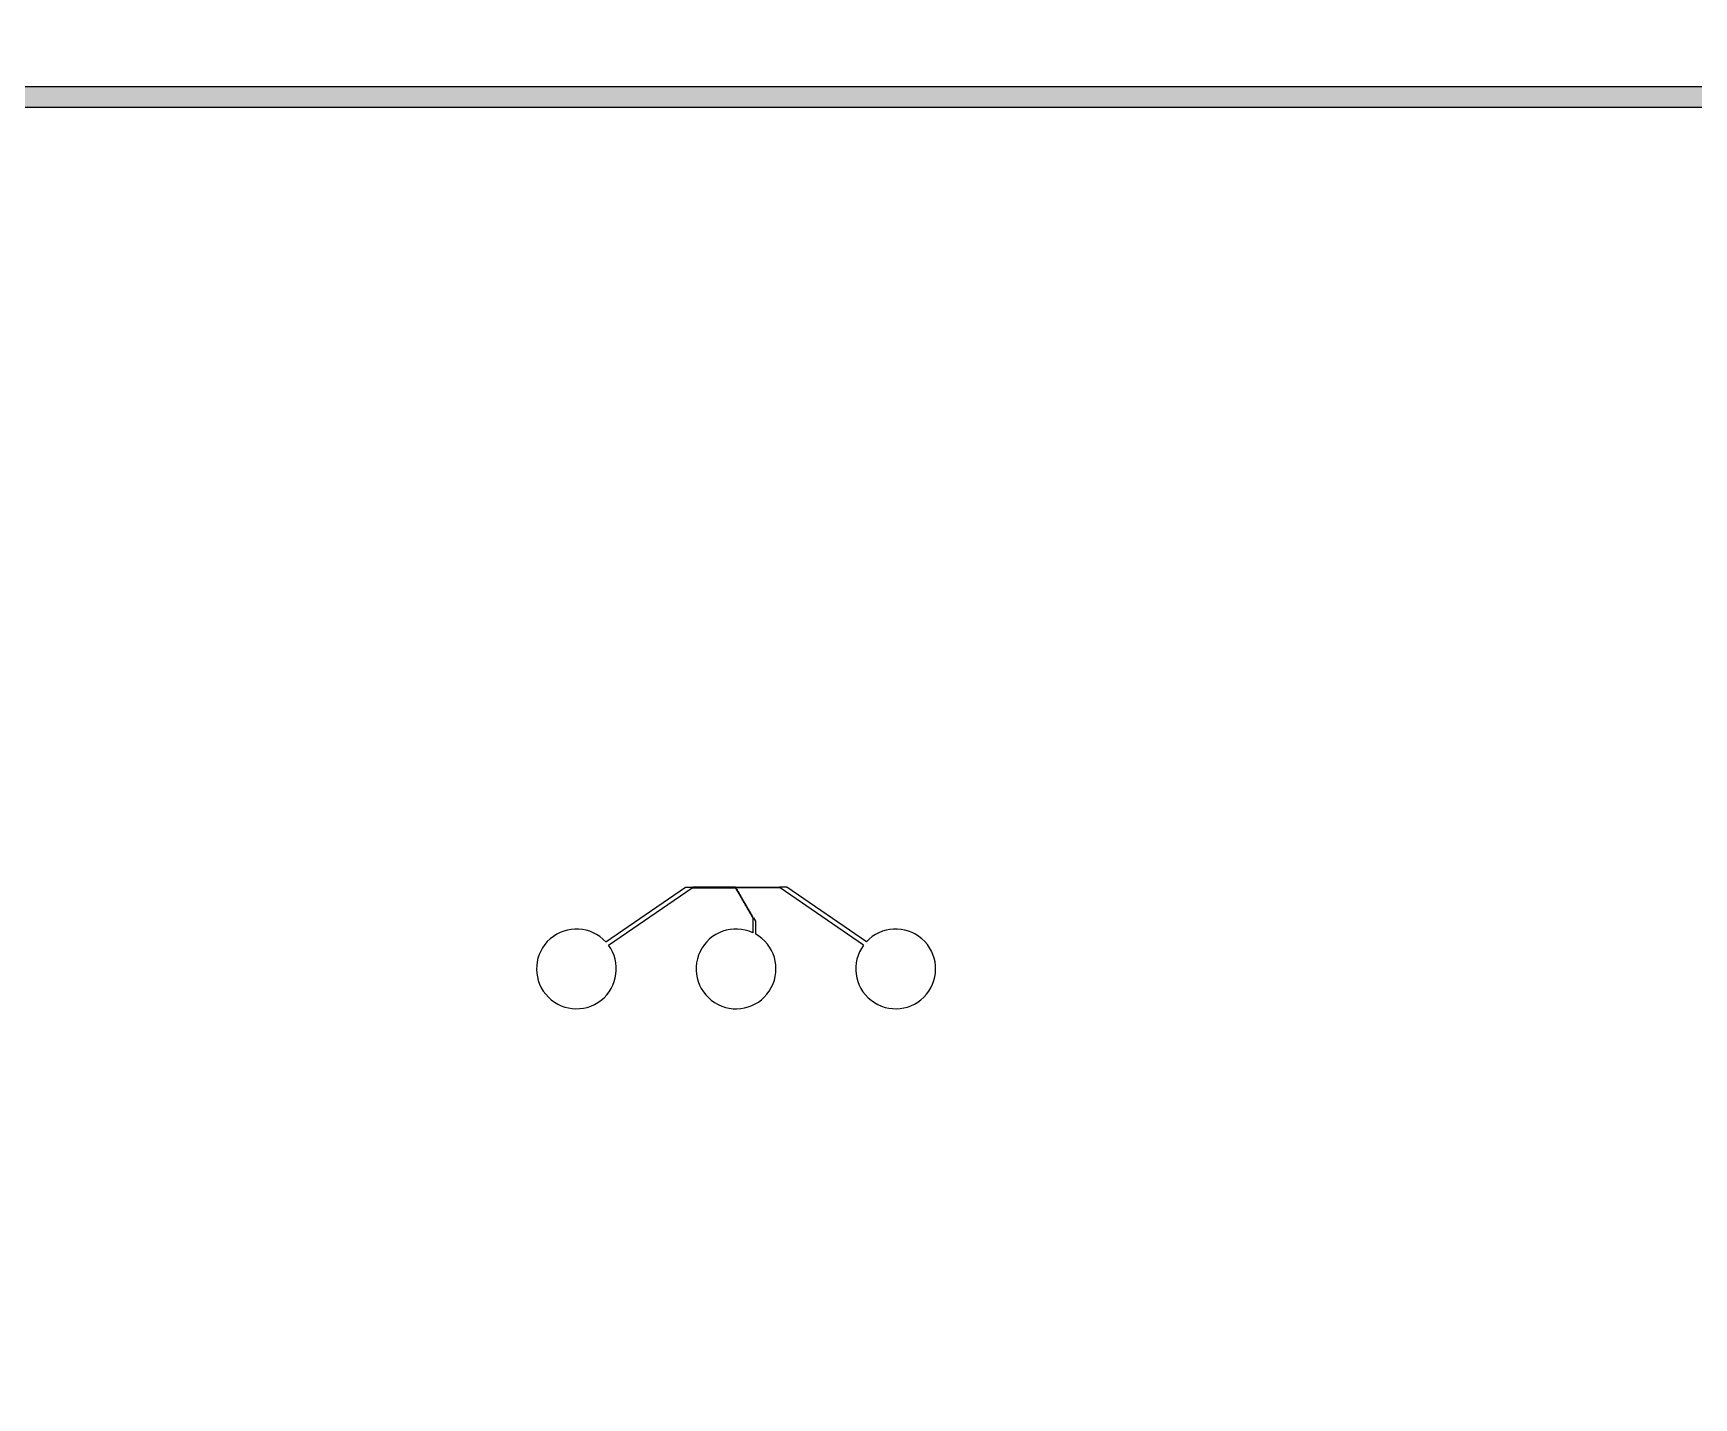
# Model space of a CAD drawing. Header units: inches. Extents: x 0 to 114300, y 0 to 114300.
# Drawn here: x 49244 to 57150, y 35729 to 42227 of the extents above; entities that cross this region are included whole.
import ezdxf

# ---------------------------------------------------------------- set-up
doc = ezdxf.new("R2010")
doc.units = ezdxf.units.IN
doc.header["$MEASUREMENT"] = 0

# ---------------------------------------------------------------- blocks, each defined once
blk = doc.blocks.new('*U73')
for p, q in [((-620.2, 144.6), (-241.5, 404.8)), ((-607.4, 129.2), (-209.5, 401.8)), ((-241.5, 404.8), (-206.5, 404.8)), ((-209.5, 401.8), (-206.5, 401.8)), ((-206.5, 401.8), (-206.5, 404.8)), ((206.5, 401.8), (206.5, 404.8)), ((241.5, 404.8), (206.5, 404.8)), ((209.5, 401.8), (206.5, 401.8)), ((607.4, 129.2), (209.5, 401.8)), ((620.2, 144.6), (241.5, 404.8)), ((80, 257.8), (82.5, 259.3)), ((80, 257.8), (80, 188.4)), ((82.5, 259.3), (92, 242.9)), ((92, 242.9), (92, 182.2))]:
    blk.add_line(p, q)
for points in [[(-202.5, 401.8), (-202.5, 404.8), (-205.5, 404.8), (-205.5, 401.8)], [(-198.5, 401.8), (-198.5, 404.8), (-201.5, 404.8), (-201.5, 401.8)], [(-194.5, 401.8), (-194.5, 404.8), (-197.5, 404.8), (-197.5, 401.8)], [(-190.5, 401.8), (-190.5, 404.8), (-193.5, 404.8), (-193.5, 401.8)], [(-186.5, 401.8), (-186.5, 404.8), (-189.5, 404.8), (-189.5, 401.8)], [(-182.5, 401.8), (-182.5, 404.8), (-185.5, 404.8), (-185.5, 401.8)], [(-178.5, 401.8), (-178.5, 404.8), (-181.5, 404.8), (-181.5, 401.8)], [(-174.5, 401.8), (-174.5, 404.8), (-177.5, 404.8), (-177.5, 401.8)], [(-170.5, 401.8), (-170.5, 404.8), (-173.5, 404.8), (-173.5, 401.8)], [(-166.5, 401.8), (-166.5, 404.8), (-169.5, 404.8), (-169.5, 401.8)], [(-162.5, 401.8), (-162.5, 404.8), (-165.5, 404.8), (-165.5, 401.8)], [(-158.5, 401.8), (-158.5, 404.8), (-161.5, 404.8), (-161.5, 401.8)], [(-154.5, 401.8), (-154.5, 404.8), (-157.5, 404.8), (-157.5, 401.8)], [(-150.5, 401.8), (-150.5, 404.8), (-153.5, 404.8), (-153.5, 401.8)], [(-146.5, 401.8), (-146.5, 404.8), (-149.5, 404.8), (-149.5, 401.8)], [(-142.5, 401.8), (-142.5, 404.8), (-145.5, 404.8), (-145.5, 401.8)], [(-138.5, 401.8), (-138.5, 404.8), (-141.5, 404.8), (-141.5, 401.8)], [(-134.5, 401.8), (-134.5, 404.8), (-137.5, 404.8), (-137.5, 401.8)], [(-130.5, 401.8), (-130.5, 404.8), (-133.5, 404.8), (-133.5, 401.8)], [(-126.5, 401.8), (-126.5, 404.8), (-129.5, 404.8), (-129.5, 401.8)], [(-122.5, 401.8), (-122.5, 404.8), (-125.5, 404.8), (-125.5, 401.8)], [(-118.5, 401.8), (-118.5, 404.8), (-121.5, 404.8), (-121.5, 401.8)], [(-114.5, 401.8), (-114.5, 404.8), (-117.5, 404.8), (-117.5, 401.8)], [(-110.5, 401.8), (-110.5, 404.8), (-113.5, 404.8), (-113.5, 401.8)], [(-106.5, 401.8), (-106.5, 404.8), (-109.5, 404.8), (-109.5, 401.8)], [(-102.5, 401.8), (-102.5, 404.8), (-105.5, 404.8), (-105.5, 401.8)], [(-98.5, 401.8), (-98.5, 404.8), (-101.5, 404.8), (-101.5, 401.8)], [(-94.5, 401.8), (-94.5, 404.8), (-97.5, 404.8), (-97.5, 401.8)], [(-90.5, 401.8), (-90.5, 404.8), (-93.5, 404.8), (-93.5, 401.8)], [(-86.5, 401.8), (-86.5, 404.8), (-89.5, 404.8), (-89.5, 401.8)], [(-82.5, 401.8), (-82.5, 404.8), (-85.5, 404.8), (-85.5, 401.8)], [(-78.5, 401.8), (-78.5, 404.8), (-81.5, 404.8), (-81.5, 401.8)], [(-74.5, 401.8), (-74.5, 404.8), (-77.5, 404.8), (-77.5, 401.8)], [(-70.5, 401.8), (-70.5, 404.8), (-73.5, 404.8), (-73.5, 401.8)], [(-66.5, 401.8), (-66.5, 404.8), (-69.5, 404.8), (-69.5, 401.8)], [(-62.5, 401.8), (-62.5, 404.8), (-65.5, 404.8), (-65.5, 401.8)], [(-58.5, 401.8), (-58.5, 404.8), (-61.5, 404.8), (-61.5, 401.8)], [(-54.5, 401.8), (-54.5, 404.8), (-57.5, 404.8), (-57.5, 401.8)], [(-50.5, 401.8), (-50.5, 404.8), (-53.5, 404.8), (-53.5, 401.8)], [(-46.5, 401.8), (-46.5, 404.8), (-49.5, 404.8), (-49.5, 401.8)], [(-42.5, 401.8), (-42.5, 404.8), (-45.5, 404.8), (-45.5, 401.8)], [(-38.5, 401.8), (-38.5, 404.8), (-41.5, 404.8), (-41.5, 401.8)], [(-34.5, 401.8), (-34.5, 404.8), (-37.5, 404.8), (-37.5, 401.8)], [(-30.5, 401.8), (-30.5, 404.8), (-33.5, 404.8), (-33.5, 401.8)], [(-26.5, 401.8), (-26.5, 404.8), (-29.5, 404.8), (-29.5, 401.8)], [(-22.5, 401.8), (-22.5, 404.8), (-25.5, 404.8), (-25.5, 401.8)], [(-18.5, 401.8), (-18.5, 404.8), (-21.5, 404.8), (-21.5, 401.8)], [(-14.5, 401.8), (-14.5, 404.8), (-17.5, 404.8), (-17.5, 401.8)], [(-10.5, 401.8), (-10.5, 404.8), (-13.5, 404.8), (-13.5, 401.8)], [(-6.5, 401.8), (-6.5, 404.8), (-9.5, 404.8), (-9.5, 401.8)], [(-2.5, 401.8), (-2.5, 404.8), (-5.5, 404.8), (-5.5, 401.8)], [(0.5, 401.4), (-2, 399.9), (-0.5, 397.3), (2, 398.8)], [(-1.5, 401.8), (-1.5, 404.8), (1.5, 404.8), (1.5, 401.8)], [(2.5, 397.9), (0, 396.4), (1.5, 393.8), (4, 395.3)], [(2.5, 401.8), (2.5, 404.8), (5.5, 404.8), (5.5, 401.8)], [(6.5, 401.8), (6.5, 404.8), (9.5, 404.8), (9.5, 401.8)], [(10.5, 401.8), (10.5, 404.8), (13.5, 404.8), (13.5, 401.8)], [(14.5, 401.8), (14.5, 404.8), (17.5, 404.8), (17.5, 401.8)], [(18.5, 401.8), (18.5, 404.8), (21.5, 404.8), (21.5, 401.8)], [(22.5, 401.8), (22.5, 404.8), (25.5, 404.8), (25.5, 401.8)], [(26.5, 401.8), (26.5, 404.8), (29.5, 404.8), (29.5, 401.8)], [(30.5, 401.8), (30.5, 404.8), (33.5, 404.8), (33.5, 401.8)], [(34.5, 401.8), (34.5, 404.8), (37.5, 404.8), (37.5, 401.8)], [(38.5, 401.8), (38.5, 404.8), (41.5, 404.8), (41.5, 401.8)], [(42.5, 401.8), (42.5, 404.8), (45.5, 404.8), (45.5, 401.8)], [(46.5, 401.8), (46.5, 404.8), (49.5, 404.8), (49.5, 401.8)], [(50.5, 401.8), (50.5, 404.8), (53.5, 404.8), (53.5, 401.8)], [(54.5, 401.8), (54.5, 404.8), (57.5, 404.8), (57.5, 401.8)], [(58.5, 401.8), (58.5, 404.8), (61.5, 404.8), (61.5, 401.8)], [(62.5, 401.8), (62.5, 404.8), (65.5, 404.8), (65.5, 401.8)], [(66.5, 401.8), (66.5, 404.8), (69.5, 404.8), (69.5, 401.8)], [(70.5, 401.8), (70.5, 404.8), (73.5, 404.8), (73.5, 401.8)], [(74.5, 401.8), (74.5, 404.8), (77.5, 404.8), (77.5, 401.8)], [(78.5, 401.8), (78.5, 404.8), (81.5, 404.8), (81.5, 401.8)], [(82.5, 401.8), (82.5, 404.8), (85.5, 404.8), (85.5, 401.8)], [(86.5, 401.8), (86.5, 404.8), (89.5, 404.8), (89.5, 401.8)], [(90.5, 401.8), (90.5, 404.8), (93.5, 404.8), (93.5, 401.8)], [(94.5, 401.8), (94.5, 404.8), (97.5, 404.8), (97.5, 401.8)], [(98.5, 401.8), (98.5, 404.8), (101.5, 404.8), (101.5, 401.8)], [(102.5, 401.8), (102.5, 404.8), (105.5, 404.8), (105.5, 401.8)], [(106.5, 401.8), (106.5, 404.8), (109.5, 404.8), (109.5, 401.8)], [(110.5, 401.8), (110.5, 404.8), (113.5, 404.8), (113.5, 401.8)], [(114.5, 401.8), (114.5, 404.8), (117.5, 404.8), (117.5, 401.8)], [(118.5, 401.8), (118.5, 404.8), (121.5, 404.8), (121.5, 401.8)], [(122.5, 401.8), (122.5, 404.8), (125.5, 404.8), (125.5, 401.8)], [(126.5, 401.8), (126.5, 404.8), (129.5, 404.8), (129.5, 401.8)], [(130.5, 401.8), (130.5, 404.8), (133.5, 404.8), (133.5, 401.8)], [(134.5, 401.8), (134.5, 404.8), (137.5, 404.8), (137.5, 401.8)], [(138.5, 401.8), (138.5, 404.8), (141.5, 404.8), (141.5, 401.8)], [(142.5, 401.8), (142.5, 404.8), (145.5, 404.8), (145.5, 401.8)], [(146.5, 401.8), (146.5, 404.8), (149.5, 404.8), (149.5, 401.8)], [(150.5, 401.8), (150.5, 404.8), (153.5, 404.8), (153.5, 401.8)], [(154.5, 401.8), (154.5, 404.8), (157.5, 404.8), (157.5, 401.8)], [(158.5, 401.8), (158.5, 404.8), (161.5, 404.8), (161.5, 401.8)], [(162.5, 401.8), (162.5, 404.8), (165.5, 404.8), (165.5, 401.8)], [(166.5, 401.8), (166.5, 404.8), (169.5, 404.8), (169.5, 401.8)], [(170.5, 401.8), (170.5, 404.8), (173.5, 404.8), (173.5, 401.8)], [(174.5, 401.8), (174.5, 404.8), (177.5, 404.8), (177.5, 401.8)], [(178.5, 401.8), (178.5, 404.8), (181.5, 404.8), (181.5, 401.8)], [(182.5, 401.8), (182.5, 404.8), (185.5, 404.8), (185.5, 401.8)], [(186.5, 401.8), (186.5, 404.8), (189.5, 404.8), (189.5, 401.8)], [(190.5, 401.8), (190.5, 404.8), (193.5, 404.8), (193.5, 401.8)], [(194.5, 401.8), (194.5, 404.8), (197.5, 404.8), (197.5, 401.8)], [(198.5, 401.8), (198.5, 404.8), (201.5, 404.8), (201.5, 401.8)], [(202.5, 401.8), (202.5, 404.8), (205.5, 404.8), (205.5, 401.8)], [(4.5, 394.4), (2, 392.9), (3.5, 390.3), (6, 391.8)], [(6.5, 391), (4, 389.5), (5.5, 386.9), (8, 388.4)], [(8.5, 387.5), (6, 386), (7.5, 383.4), (10, 384.9)], [(10.5, 384), (8, 382.5), (9.5, 379.9), (12, 381.4)], [(12.5, 380.6), (10, 379.1), (11.5, 376.5), (14, 378)], [(14.5, 377.1), (12, 375.6), (13.5, 373), (16, 374.5)], [(16.5, 373.6), (14, 372.1), (15.5, 369.5), (18, 371)], [(18.5, 370.2), (16, 368.7), (17.5, 366.1), (20, 367.6)], [(20.5, 366.7), (18, 365.2), (19.5, 362.6), (22, 364.1)], [(22.5, 363.2), (20, 361.7), (21.5, 359.1), (24, 360.6)], [(24.5, 359.8), (22, 358.3), (23.5, 355.7), (26, 357.2)], [(26.5, 356.3), (24, 354.8), (25.5, 352.2), (28, 353.7)], [(28.5, 352.9), (26, 351.4), (27.5, 348.8), (30, 350.3)], [(30.5, 349.4), (28, 347.9), (29.5, 345.3), (32, 346.8)], [(32.5, 345.9), (30, 344.4), (31.5, 341.8), (34, 343.3)], [(34.5, 342.5), (32, 341), (33.5, 338.4), (36, 339.9)], [(36.5, 339), (34, 337.5), (35.5, 334.9), (38, 336.4)], [(38.5, 335.5), (36, 334), (37.5, 331.4), (40, 332.9)], [(40.5, 332.1), (38, 330.6), (39.5, 328), (42, 329.5)], [(42.5, 328.6), (40, 327.1), (41.5, 324.5), (44, 326)], [(44.5, 325.1), (42, 323.6), (43.5, 321), (46, 322.5)], [(46.5, 321.7), (44, 320.2), (45.5, 317.6), (48, 319.1)], [(48.5, 318.2), (46, 316.7), (47.5, 314.1), (50, 315.6)], [(50.5, 314.8), (48, 313.3), (49.5, 310.7), (52, 312.2)], [(52.5, 311.3), (50, 309.8), (51.5, 307.2), (54, 308.7)], [(54.5, 307.8), (52, 306.3), (53.5, 303.7), (56, 305.2)], [(56.5, 304.4), (54, 302.9), (55.5, 300.3), (58, 301.8)], [(58.5, 300.9), (56, 299.4), (57.5, 296.8), (60, 298.3)], [(60.5, 297.4), (58, 295.9), (59.5, 293.3), (62, 294.8)], [(62.5, 294), (60, 292.5), (61.5, 289.9), (64, 291.4)], [(64.5, 290.5), (62, 289), (63.5, 286.4), (66, 287.9)], [(66.5, 287), (64, 285.5), (65.5, 282.9), (68, 284.4)], [(68.5, 283.6), (66, 282.1), (67.5, 279.5), (70, 281)], [(70.5, 280.1), (68, 278.6), (69.5, 276), (72, 277.5)], [(72.5, 276.6), (70, 275.1), (71.5, 272.5), (74, 274)], [(74.5, 273.2), (72, 271.7), (73.5, 269.1), (76, 270.6)], [(76.5, 269.7), (74, 268.2), (75.5, 265.6), (78, 267.1)], [(78.5, 266.3), (76, 264.8), (77.5, 262.2), (80, 263.7)], [(80.5, 262.8), (78, 261.3), (79.5, 258.7), (82, 260.2)]]:
    blk.add_lwpolyline(points, close=True)
for centre, start, end in [((-760, 16), 42.60787, 36.55005), ((0, 16), 65.11524, 61.02234), ((760, 16), 143.44995, 137.39213)]:
    blk.add_arc(centre, 190, start, end)
blk = doc.blocks.new('*U74')
at = {"color": 0, "linetype": 'ByBlock', "lineweight": -2, "transparency": 16777216}
blk.add_blockref('*U73', (20000, 0), dxfattribs=at)

msp = doc.modelspace()

# ---------------------------------------------------------------- hatches: boundary and pattern name
h = msp.add_hatch()
h.set_pattern_fill('ANSI31', color=256, scale=100)
h.set_pattern_definition([(45, (-3636.992, -6350), (-8.8388348, 8.8388348), [])])
h.paths.add_polyline_path([(114300, 0), (0, 0), (0, 114300), (114300, 114300)])
edge = h.paths.add_edge_path(flags=16)
edge.add_arc((57150, 57150), 50800, 288.35844, 529.79531, ccw=False)
edge.add_line((73150, 8935.5), (41150, 8935.5))
edge.add_arc((57150, 57150), 50800, 190.20469, 251.64156, ccw=False)
edge.add_arc((57150, 57150), 50800, 169.79531, 190.20469, ccw=False)
h = msp.add_hatch(color=256)
h.dxf.hatch_style = 1
h.paths.add_polyline_path([(86238.7, 53635), (86138.7, 53635), (86138.7, 42635), (86238.7, 42635)])
h.paths.add_polyline_path([(29381.1, 41972.9), (84381.1, 41972.9), (84381.1, 41872.9), (29381.1, 41872.9)])
h.paths.add_polyline_path([(86312.7, 40561.4), (86212.7, 40561.4), (86212.7, 29561.4), (86312.7, 29561.4)])
h.paths.add_polyline_path([(27466.1, 53635), (27366.1, 53635), (27366.1, 42635), (27466.1, 42635)])
h.paths.add_polyline_path([(27540, 40561.4), (27440, 40561.4), (27440, 29561.4), (27540, 29561.4)])
h.paths.add_polyline_path([(27540, 27482), (27440, 27482), (27440, 16482), (27540, 16482)])
h.paths.add_polyline_path([(29455, 28899.3), (84455, 28899.3), (84455, 28799.3), (29455, 28799.3)])
h.paths.add_polyline_path([(86312.7, 27482), (86212.7, 27482), (86212.7, 16482), (86312.7, 16482)])
h.paths.add_polyline_path([(29455, 15819.9), (84455, 15819.9), (84455, 15719.9), (29455, 15719.9)])

# ---------------------------------------------------------------- linework, layer by layer
msp.add_lwpolyline([(29381.1, 41972.9), (84381.1, 41972.9), (84381.1, 41872.9), (29381.1, 41872.9)], close=True)

# ---------------------------------------------------------------- block references
msp.add_blockref('*U74', (32590.4, 37755.1))

doc.saveas('drawing.dxf')
